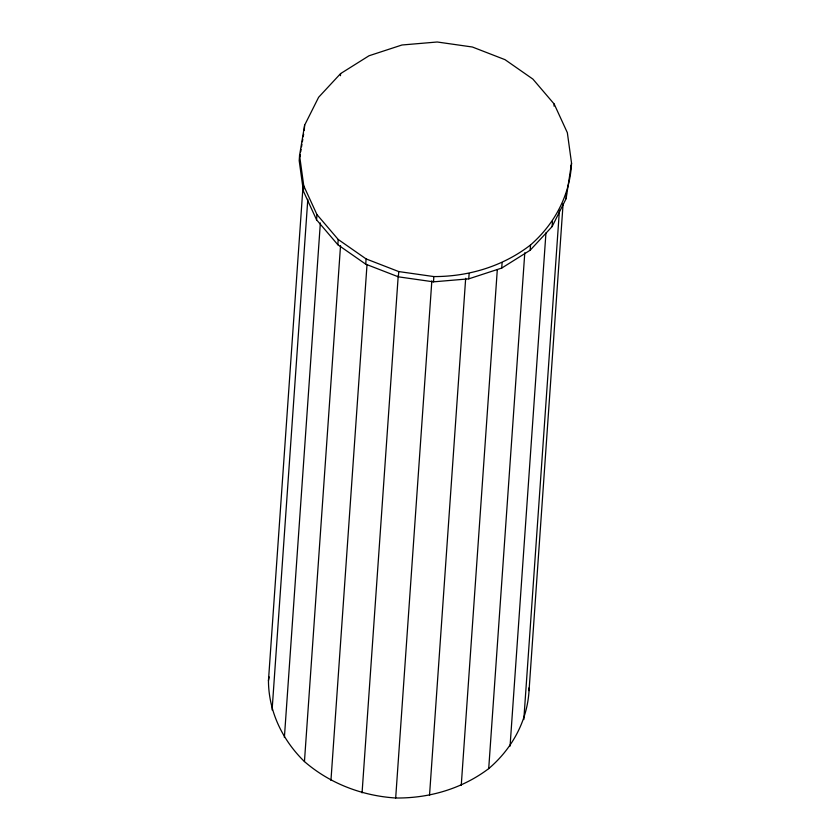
<?xml version="1.0" encoding="UTF-8"?>
<svg xmlns="http://www.w3.org/2000/svg" width="840" height="840" viewBox="0 0 840 840"><rect width="100%" height="100%" fill="white"/><g stroke="black" fill="none" stroke-linecap="round" stroke-linejoin="round"><path stroke-width="1.26" d="M299.565 155.4L299.197 160.66L303.397 191.153L316.575 219.828L337.838 244.734L365.736 264.18L398.37 276.832L433.503 281.841L468.762 278.849L501.721 268.076L530.156 250.236L552.122 226.569L566.107 198.671L571.547 163.18L567.347 132.689L554.169 104.013L532.906 79.107L505.008 59.661L472.374 47.009L437.241 42L401.982 44.993L369.022 55.766L340.589 73.605L318.623 97.272L304.637 125.171L299.565 155.4L303.765 185.882L303.397 191.153M304.269 130.431L304.637 125.171M563.105 203.574L529.043 690.627C527.236 721.224 511.875 748.923 488.712 768.621C461.969 788.812 429.03 798.378 395.682 798C362.187 795.816 329.91 783.657 304.447 761.565C282.513 740.219 268.611 711.543 268.454 680.663L302.967 187.068M272.097 709.916L307.808 199.29M316.575 219.828L316.943 214.567L303.765 185.882M284.382 737.51L320.355 222.957M340.442 75.705L340.589 73.605M337.838 244.734L338.205 239.474L316.943 214.567M304.447 761.565L340.526 245.71M365.736 264.18L366.104 258.92L338.205 239.474M330.95 780.454L367.017 264.6M362.061 792.887L398.233 275.709M398.37 276.832L398.738 271.572L366.104 258.92M395.682 798L431.844 280.833M433.503 281.841L433.87 276.581C468.636 276.644 502.877 266.343 530.523 244.976C554.442 224.175 570.077 195.09 571.547 163.18M429.513 795.459L465.675 278.292M468.762 278.849L469.13 273.588M461.244 785.442L497.312 269.577M501.721 268.076L502.089 262.815M488.712 768.621L524.79 252.756M530.156 250.236L530.523 244.976M554.022 106.123L554.169 104.013M510.058 746.141L545.948 232.901M552.122 226.569L552.489 221.309M523.813 719.544L559.429 210.231M566.107 198.671L566.475 193.41M299.828 156.881L300.258 154.361M300.678 151.841L301.098 149.321M301.518 146.811L301.949 144.291M302.369 141.771L302.788 139.251M303.209 136.731L303.639 134.211M268.454 680.663L269.136 676.893M398.738 271.572L433.87 276.581M570.832 165.9L571.179 168.441M528.728 688.086L529.043 690.627"/></g></svg>
